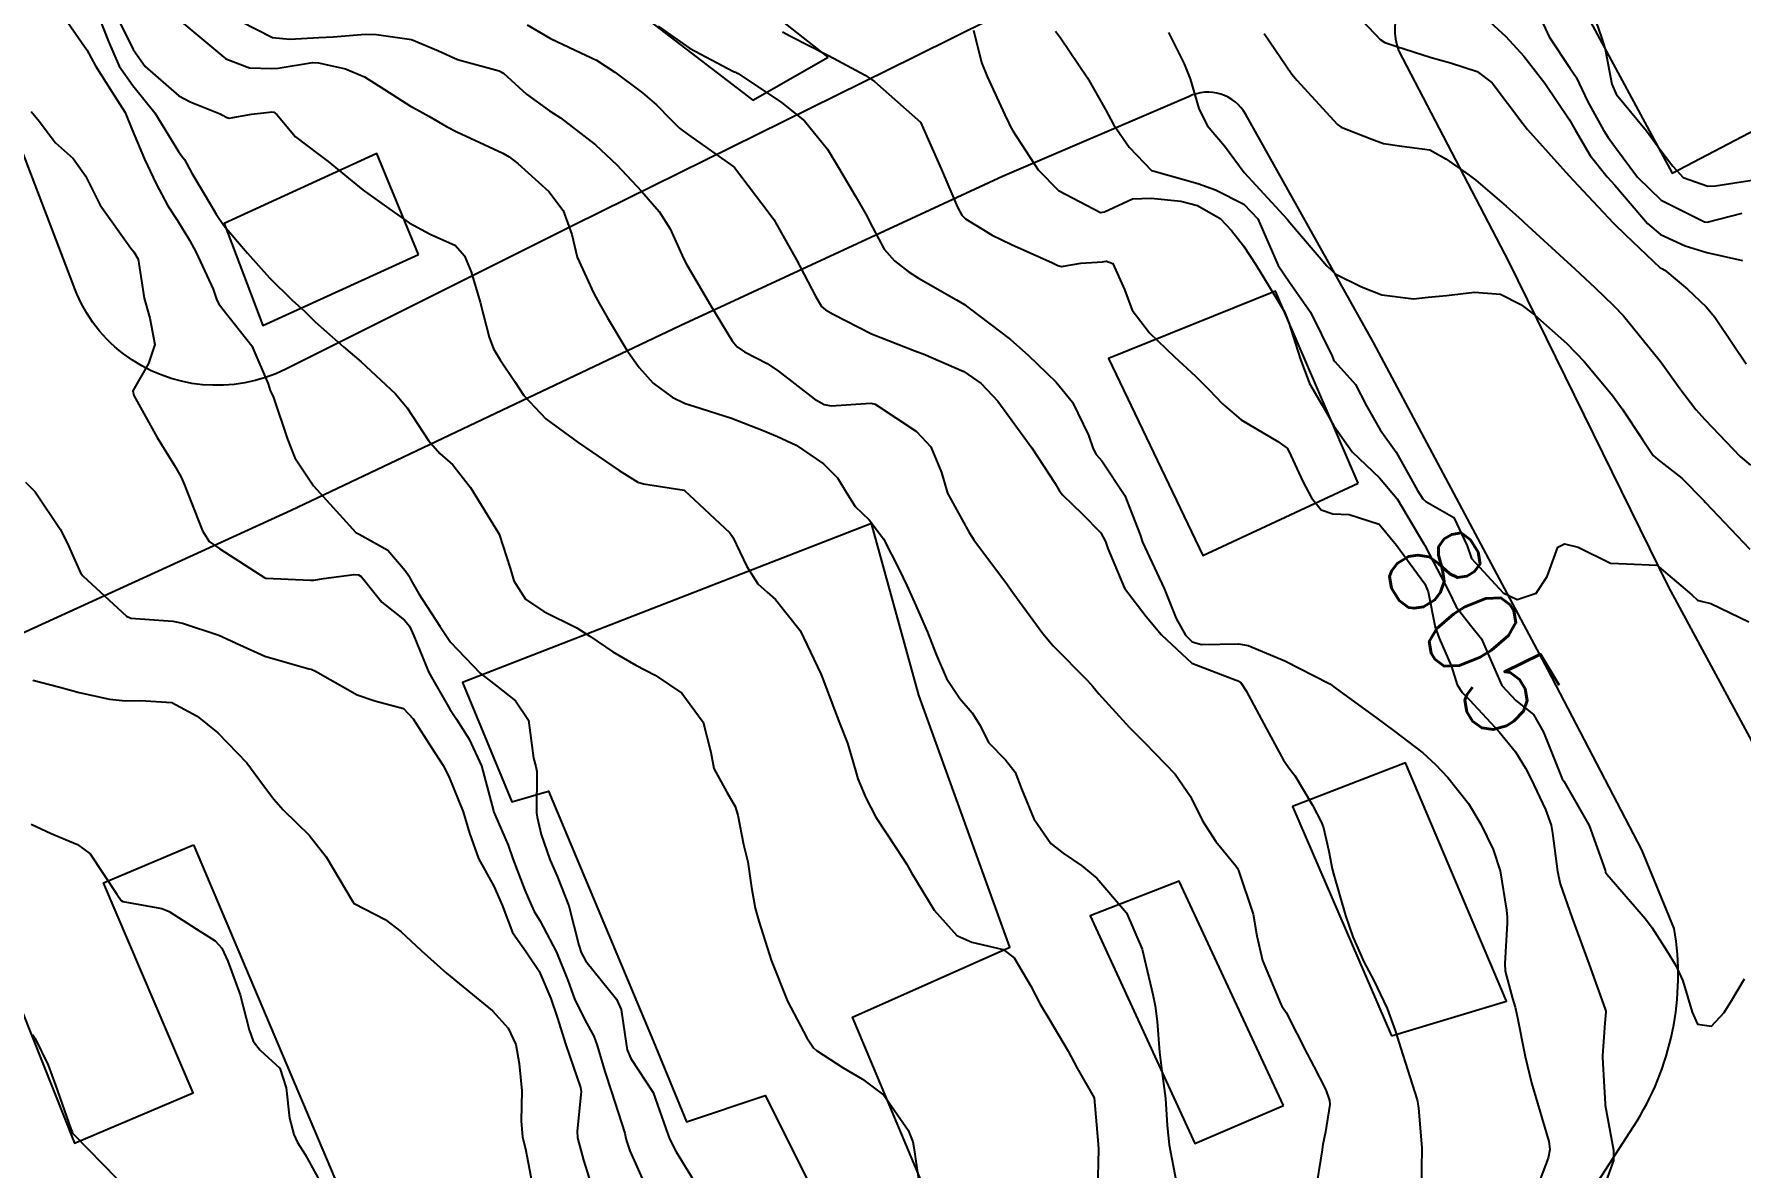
# Model space of a CAD drawing. Header units: metres. Extents: x 307586 to 320046, y 7427249 to 7434250.
# Drawn here: x 318896.8 to 318970.4, y 7428825.4 to 7428874.4 of the extents above; entities that cross this region are included whole.
import ezdxf
from ezdxf.enums import TextEntityAlignment as Align

# ---------------------------------------------------------------- set-up
doc = ezdxf.new("R2010")
doc.units = ezdxf.units.M
doc.header["$MEASUREMENT"] = 0
for name, color, linetype in [('Cotas', 45, 'Continuous'), ('Curvas de Nivel 1m', 11, 'Continuous'), ('Curvas de Nivel 5m', 15, 'Continuous'), ('Edificações', 30, 'Continuous'), ('Vias Primárias', 230, 'Continuous')]:
    doc.layers.add(name, color=color, linetype=linetype)
doc.styles.add('Style-STANDARD', font='STANDARD.shx')

msp = doc.modelspace()

# ---------------------------------------------------------------- linework, layer by layer
at = {"layer": 'Curvas de Nivel 1m', "flags": 128}
for points, elevation in [([(318961.335, 7428875.983), (318962.128, 7428874.249), (318963.029, 7428872.884), (318963.298, 7428872.508), (318963.426, 7428872.234), (318963.793, 7428871.446), (318964.478, 7428870.218), (318964.676, 7428869.901), (318964.986, 7428869.479), (318965.937, 7428868.2), (318966.958, 7428867.208), (318968.836, 7428866.271), (318968.944, 7428866.261), (318970.453, 7428866.65)], 799), ([(318898.101, 7428875.014), (318899.023, 7428873.695), (318899.406, 7428872.996), (318900.124, 7428871.867), (318900.673, 7428870.983), (318900.986, 7428870.241), (318901.509, 7428868.975), (318902.022, 7428867.904), (318902.526, 7428866.964), (318902.937, 7428866.332), (318903.461, 7428865.485), (318903.741, 7428864.948), (318904.473, 7428863.363), (318904.626, 7428862.934), (318904.703, 7428862.745), (318904.889, 7428862.498), (318906.148, 7428860.917), (318906.857, 7428859.28), (318906.94, 7428858.994), (318906.973, 7428858.908), (318907.074, 7428858.682), (318907.684, 7428856.897), (318908.007, 7428856.084), (318908.803, 7428854.88), (318910.629, 7428852.861), (318910.772, 7428852.794), (318912.015, 7428852.097), (318912.757, 7428851.218), (318912.918, 7428850.992), (318913.011, 7428850.827), (318913.353, 7428850.218), (318914.265, 7428848.815), (318914.723, 7428848.134), (318915.993, 7428846.797), (318916.697, 7428846.243), (318917.518, 7428845.605), (318918.084, 7428844.769), (318918.294, 7428843.13), (318918.402, 7428842.764), (318918.442, 7428842.554), (318918.434, 7428840.763), (318918.452, 7428840.584), (318918.624, 7428839.836), (318918.999, 7428838.756), (318919.315, 7428838.04), (318919.828, 7428836.748), (318920.257, 7428835.052), (318920.357, 7428834.742), (318920.557, 7428834.37), (318921.888, 7428832.72), (318922.09, 7428832.278), (318922.306, 7428830.713), (318922.339, 7428830.54), (318922.507, 7428830.158), (318923.467, 7428828.7), (318924.017, 7428827.147), (318924.173, 7428826.693), (318924.457, 7428826.134), (318925.345, 7428824.681)], 813), ([(318953.857, 7428875.154), (318954.643, 7428874.336), (318954.841, 7428874.133), (318955.04, 7428874.008), (318955.51, 7428873.853), (318957.033, 7428873.359), (318957.864, 7428873.13), (318959.028, 7428872.749), (318959.672, 7428872.274), (318960.997, 7428870.509), (318961.191, 7428870.258), (318962.973, 7428868.263), (318963.794, 7428867.394), (318964.906, 7428866.211), (318964.924, 7428866.191), (318964.943, 7428866.174), (318965.414, 7428865.729), (318966.924, 7428864.288), (318966.985, 7428864.25), (318967.125, 7428864.187), (318968.102, 7428863.36), (318968.907, 7428862.597), (318969.278, 7428862.156), (318970.102, 7428860.931), (318970.629, 7428860.142)], 801), ([(318964.042, 7428875.215), (318964.385, 7428874.22), (318964.546, 7428873.725), (318964.832, 7428872.213), (318965.017, 7428871.784), (318966.335, 7428870.197), (318966.984, 7428869.295), (318967.463, 7428868.668), (318967.906, 7428868.176), (318968.968, 7428867.813), (318969.307, 7428867.819), (318970.972, 7428868.085)], 798), ([(318899.584, 7428874.995), (318899.962, 7428874.057), (318900.419, 7428872.986), (318901.005, 7428872.15), (318901.956, 7428870.97), (318902.976, 7428869.309), (318903.121, 7428869.105), (318903.236, 7428868.956), (318903.551, 7428868.364), (318904.402, 7428866.938), (318904.602, 7428866.598), (318904.935, 7428866.108), (318905.963, 7428864.92), (318906.907, 7428863.85), (318907.879, 7428862.895), (318908.411, 7428862.41), (318908.884, 7428861.949), (318910.098, 7428860.868), (318910.867, 7428860.223), (318912.342, 7428858.845), (318912.844, 7428858.245), (318913.772, 7428856.826), (318914.264, 7428856.265), (318914.813, 7428855.777), (318915.581, 7428854.802), (318916.774, 7428852.865), (318916.816, 7428852.789), (318917.299, 7428851.323), (318917.445, 7428850.78), (318917.956, 7428849.983), (318918.74, 7428849.461), (318920.166, 7428848.746), (318920.728, 7428848.389), (318921.728, 7428847.715), (318922.709, 7428847.141), (318923.546, 7428846.702), (318924.695, 7428845.929), (318925.628, 7428844.681), (318925.951, 7428843.389), (318926.075, 7428842.676), (318926.643, 7428841.658), (318927.008, 7428841.036), (318927.121, 7428840.663), (318927.358, 7428839.397), (318927.552, 7428838.656), (318927.707, 7428837.543), (318927.865, 7428836.651), (318928.023, 7428836.094), (318928.485, 7428834.641), (318928.56, 7428834.414), (318929.263, 7428832.633), (318930.091, 7428831.051), (318930.382, 7428830.621), (318930.512, 7428830.51), (318931.668, 7428829.766), (318932.5, 7428829.277), (318933.411, 7428828.581), (318934.47, 7428827.066), (318934.665, 7428826.568), (318934.707, 7428826.321), (318934.965, 7428824.565)], 812), ([(318900.39, 7428874.987), (318901.024, 7428873.705), (318901.544, 7428872.975), (318903, 7428871.707), (318903.485, 7428871.44), (318904.777, 7428870.933), (318904.912, 7428870.851), (318904.992, 7428870.799), (318905.17, 7428870.749), (318906.125, 7428870.919), (318906.903, 7428871.002), (318906.994, 7428871.011), (318907.09, 7428871.005), (318907.221, 7428870.907), (318908.029, 7428869.94), (318908.976, 7428869.219), (318909.446, 7428868.875), (318910.954, 7428867.632), (318912.053, 7428866.849), (318912.937, 7428866.23), (318913.84, 7428865.735), (318914.927, 7428865.25), (318915.32, 7428864.806), (318915.61, 7428864.106), (318916, 7428862.799), (318916.383, 7428861.289), (318916.567, 7428860.793), (318916.868, 7428860.309), (318917.478, 7428859.399), (318917.883, 7428858.775), (318918.838, 7428857.763), (318920.225, 7428856.746), (318920.819, 7428856.34), (318922.003, 7428855.536), (318922.806, 7428855.038), (318923.045, 7428854.956), (318924.803, 7428854.69), (318926.776, 7428852.846), (318926.907, 7428852.668), (318927.5, 7428851.398), (318927.986, 7428850.652), (318928.386, 7428850.282), (318928.746, 7428849.968), (318929.804, 7428848.629), (318930.705, 7428846.764), (318930.758, 7428846.619), (318931.285, 7428845.208), (318931.519, 7428844.607), (318931.844, 7428843.776), (318932.193, 7428842.597), (318932.301, 7428842.239), (318932.645, 7428841.407), (318933.077, 7428840.586), (318933.969, 7428839.227), (318934.398, 7428838.572), (318934.607, 7428838.184), (318935.583, 7428836.56), (318936.572, 7428835.479), (318937.21, 7428835.181), (318938.566, 7428834.869), (318939.041, 7428834.515), (318939.746, 7428833.313), (318940.168, 7428832.504), (318940.534, 7428831.896), (318941.378, 7428830.487), (318941.767, 7428829.743), (318942.493, 7428828.47), (318942.67, 7428826.468), (318942.675, 7428826.254), (318942.635, 7428824.468)], 811), ([(318905.658, 7428874.924), (318907.033, 7428874.223), (318907.782, 7428874.149), (318909.033, 7428874.222), (318909.658, 7428874.25), (318911.035, 7428874.36), (318911.531, 7428874.359), (318913.032, 7428874.135), (318914.196, 7428873.652), (318915.02, 7428873.268), (318916.814, 7428872.792), (318917.012, 7428872.682), (318918.004, 7428871.776), (318918.996, 7428871.065), (318919.458, 7428870.755), (318920.981, 7428869.586), (318921.894, 7428868.731), (318922.956, 7428867.586), (318923.724, 7428866.708), (318924.196, 7428865.961), (318924.776, 7428864.692), (318924.919, 7428864.409), (318925.931, 7428862.68), (318926.877, 7428861.127), (318927.084, 7428860.875), (318927.407, 7428860.662), (318928.376, 7428860.156), (318928.865, 7428859.824), (318930.407, 7428858.624), (318930.849, 7428858.388), (318931.141, 7428858.325), (318932.851, 7428858.451), (318933.041, 7428858.406), (318934.833, 7428857.215), (318935.448, 7428856.564), (318935.913, 7428855.458), (318936.17, 7428854.556), (318936.792, 7428853.411), (318937.106, 7428852.865), (318937.307, 7428852.542), (318938.754, 7428850.599), (318938.817, 7428850.519), (318938.989, 7428850.279), (318940.273, 7428848.505), (318940.725, 7428847.974), (318942.208, 7428846.477), (318942.442, 7428846.216), (318942.697, 7428845.905), (318943.997, 7428844.457), (318944.676, 7428843.783), (318945.995, 7428842.437), (318946.648, 7428841.467), (318947.17, 7428840.422), (318947.738, 7428839.528), (318948.614, 7428838.486), (318948.671, 7428838.399), (318948.728, 7428838.282), (318949.349, 7428836.392), (318949.506, 7428835.458), (318949.754, 7428834.388), (318950.544, 7428832.51), (318950.593, 7428832.429), (318950.627, 7428832.379), (318950.773, 7428832.143), (318951.689, 7428830.362), (318951.972, 7428829.823), (318952.497, 7428828.807), (318952.653, 7428828.348), (318952.665, 7428828.174), (318952.473, 7428827.002), (318952.363, 7428826.453), (318952.353, 7428826.352), (318952.339, 7428826.229), (318952.035, 7428824.356)], 809), ([(318918.027, 7428874.775), (318919.034, 7428874.177), (318920.099, 7428873.677), (318921.021, 7428873.248), (318921.815, 7428872.732), (318923.004, 7428871.831), (318923.604, 7428871.316), (318924.207, 7428870.702), (318924.604, 7428870.31), (318924.986, 7428870.017), (318926.903, 7428868.671), (318926.972, 7428868.611), (318928.476, 7428866.647), (318928.667, 7428866.371), (318928.936, 7428865.906), (318929.643, 7428864.633), (318930.474, 7428863.057), (318930.731, 7428862.622), (318930.901, 7428862.474), (318931.229, 7428862.286), (318932.885, 7428861.43), (318934.75, 7428860.697), (318934.874, 7428860.656), (318935.117, 7428860.568), (318936.866, 7428859.811), (318937.614, 7428859.292), (318938.331, 7428858.528), (318938.843, 7428857.84), (318939.811, 7428856.51), (318940.808, 7428854.983), (318940.99, 7428854.682), (318941.134, 7428854.495), (318941.982, 7428853.67), (318942.787, 7428852.847), (318942.983, 7428852.468), (318943.079, 7428852.167), (318943.805, 7428850.459), (318944.741, 7428849.237), (318945.396, 7428848.443), (318946.715, 7428847.228), (318948.619, 7428846.486), (318948.704, 7428846.467), (318948.813, 7428846.399), (318949.059, 7428846.037), (318949.935, 7428844.387), (318950.669, 7428843.036), (318950.938, 7428842.648), (318951.149, 7428842.373), (318951.91, 7428841.095), (318952.305, 7428840.355), (318952.396, 7428840.119), (318952.621, 7428839.116), (318952.768, 7428838.348), (318952.817, 7428838.141), (318953.337, 7428836.342), (318953.655, 7428835.42), (318954.131, 7428834.334), (318954.555, 7428833.535), (318955.132, 7428832.324), (318955.479, 7428831.37), (318955.815, 7428830.317), (318956.428, 7428828.376), (318956.444, 7428828.31), (318956.489, 7428828.024), (318956.629, 7428826.308), (318956.603, 7428824.466)], 808), ([(318923.675, 7428874.711), (318925.029, 7428873.767), (318926.933, 7428872.761), (318927.023, 7428872.724), (318927.059, 7428872.705), (318927.128, 7428872.668), (318929.005, 7428871.421), (318929.992, 7428870.63), (318930.981, 7428869.406), (318931.466, 7428868.615), (318932.214, 7428867.348), (318932.645, 7428866.603), (318932.937, 7428866.015), (318933.426, 7428865.09), (318933.875, 7428864.586), (318934.471, 7428864.129), (318934.916, 7428863.836), (318936.552, 7428862.908), (318936.904, 7428862.701), (318936.991, 7428862.636), (318937.104, 7428862.547), (318938.883, 7428861.191), (318939.652, 7428860.512), (318940.861, 7428859.352), (318941.556, 7428858.493), (318942.245, 7428857.065), (318942.452, 7428856.476), (318942.582, 7428856.235), (318942.818, 7428855.954), (318943.812, 7428854.46), (318944.476, 7428852.763), (318944.581, 7428852.452), (318944.776, 7428852.014), (318945.516, 7428850.442), (318946.028, 7428849.15), (318946.433, 7428848.433), (318946.729, 7428848.145), (318947.127, 7428848.024), (318948.728, 7428848.052), (318949.14, 7428847.983), (318950.717, 7428847.329), (318952.637, 7428846.351), (318952.679, 7428846.326), (318952.702, 7428846.301), (318952.894, 7428846.155), (318954.688, 7428844.849), (318955.409, 7428844.323), (318956.673, 7428843.358), (318957.224, 7428842.857), (318957.754, 7428842.294), (318958.646, 7428841.167), (318959.184, 7428840.274), (318959.706, 7428839.186), (318960.01, 7428838.266), (318960.29, 7428836.56), (318960.322, 7428836.263), (318960.322, 7428836.005), (318960.208, 7428834.264), (318960.235, 7428833.938), (318960.548, 7428832.751), (318960.665, 7428832.379), (318960.695, 7428832.258), (318960.727, 7428832.07), (318961.094, 7428830.251), (318961.371, 7428829.117), (318961.63, 7428828.243), (318962.12, 7428826.583), (318962.152, 7428826.235), (318962.091, 7428825.867), (318961.46, 7428824.245)], 807), ([(318929.041, 7428874.471), (318929.39, 7428874.286), (318931.031, 7428873.443), (318932.618, 7428872.604), (318933.019, 7428872.325), (318934.993, 7428870.57), (318935.891, 7428868.561), (318936.594, 7428866.908), (318936.782, 7428866.552), (318936.941, 7428866.392), (318938.096, 7428865.694), (318938.931, 7428865.286), (318940.696, 7428864.502), (318940.922, 7428864.386), (318941.084, 7428864.335), (318941.914, 7428864.49), (318942.858, 7428864.546), (318942.924, 7428864.556), (318943.024, 7428864.578), (318943.3, 7428864.474), (318943.8, 7428863.355), (318944.133, 7428862.462), (318944.888, 7428861.476), (318945.966, 7428860.439), (318946.865, 7428859.607), (318947.458, 7428859.02), (318948.038, 7428858.412), (318948.843, 7428857.732), (318950.422, 7428856.791), (318950.825, 7428856.508), (318950.899, 7428856.379), (318951.502, 7428855.062), (318951.874, 7428854.364), (318952.287, 7428853.847), (318952.796, 7428853.663), (318953.501, 7428853.638), (318954.792, 7428853.223), (318955.539, 7428852.322), (318956.758, 7428850.641), (318956.904, 7428850.308), (318957.205, 7428848.771), (318957.374, 7428848.3), (318957.92, 7428847.087), (318958.162, 7428846.288), (318958.368, 7428845.953), (318958.697, 7428845.641), (318959.976, 7428844.267), (318960.674, 7428843.394), (318961.11, 7428842.696), (318961.336, 7428842.25), (318961.971, 7428840.912), (318962.211, 7428840.236), (318962.277, 7428839.883), (318962.486, 7428838.232), (318962.605, 7428837.697), (318963.115, 7428836.225), (318963.435, 7428835.361), (318963.85, 7428834.217), (318964.544, 7428832.29), (318964.568, 7428832.21), (318964.57, 7428832.182), (318964.535, 7428831.687), (318964.427, 7428830.298), (318964.427, 7428830.211), (318964.5, 7428828.943), (318964.538, 7428828.21), (318964.546, 7428828.155), (318964.9, 7428826.206), (318964.897, 7428825.767), (318964.446, 7428824.481)], 806), ([(318940.822, 7428874.502), (318941.04, 7428874.215), (318942.209, 7428872.488), (318943.002, 7428871.09), (318943.33, 7428870.475), (318944.011, 7428869.493), (318944.973, 7428868.49), (318945.077, 7428868.449), (318946.965, 7428867.919), (318947.734, 7428867.645), (318948.952, 7428867.026), (318949.552, 7428866.394), (318950.045, 7428865.276), (318950.432, 7428864.385), (318950.916, 7428863.668), (318951.829, 7428862.371), (318952.764, 7428860.472), (318952.801, 7428860.361), (318952.822, 7428860.31), (318952.872, 7428860.246), (318953.764, 7428859.243), (318954.249, 7428858.336), (318954.837, 7428857.295), (318955.52, 7428856.323), (318956.441, 7428854.679), (318956.681, 7428854.311), (318956.802, 7428854.202), (318958.009, 7428853.506), (318958.593, 7428852.283), (318958.775, 7428851.747), (318960.147, 7428850.266), (318960.75, 7428849.968), (318961.561, 7428850.248), (318962.039, 7428850.965), (318962.499, 7428852.234), (318962.784, 7428852.374), (318963.372, 7428852.224), (318964.773, 7428851.546), (318965.465, 7428851.511), (318966.772, 7428851.46), (318968.285, 7428850.167), (318968.531, 7428849.943), (318968.75, 7428849.889), (318969.108, 7428849.798), (318970.742, 7428849.015)], 804), ([(318945.705, 7428874.443), (318946.381, 7428873.085), (318946.633, 7428872.434), (318947.004, 7428871.16), (318947.377, 7428870.424), (318948.119, 7428869.548), (318948.973, 7428868.4), (318950.824, 7428866.381), (318950.942, 7428866.243), (318952.531, 7428864.364), (318952.919, 7428864.014), (318954.031, 7428863.46), (318954.911, 7428863.115), (318956.275, 7428862.95), (318956.91, 7428863.012), (318957.702, 7428863.089), (318958.912, 7428863.233), (318960.031, 7428863.149), (318960.907, 7428862.701), (318961.495, 7428862.254), (318962.885, 7428861.02), (318963.657, 7428860.222), (318964.859, 7428858.772), (318965.274, 7428858.206), (318966.156, 7428856.874), (318966.622, 7428856.192), (318966.821, 7428856.01), (318967.851, 7428855.212), (318968.804, 7428854.242), (318968.877, 7428854.159), (318970.783, 7428852.14)], 803), ([(318949.829, 7428874.392), (318951.026, 7428872.644), (318951.235, 7428872.378), (318952.994, 7428870.464), (318953.156, 7428870.358), (318954.48, 7428869.83), (318954.986, 7428869.656), (318955.777, 7428869.53), (318956.984, 7428869.381), (318957.668, 7428868.988), (318958.677, 7428868.284), (318958.97, 7428868.074), (318960.272, 7428866.948), (318960.944, 7428866.338), (318961.03, 7428866.259), (318962.926, 7428864.529), (318963.074, 7428864.388), (318963.23, 7428864.235), (318964.112, 7428863.419), (318964.907, 7428862.659), (318965.329, 7428862.206), (318966.875, 7428860.317), (318966.969, 7428860.189), (318967.767, 7428859.082), (318968.456, 7428858.166), (318968.847, 7428857.733), (318970.368, 7428856.145), (318970.819, 7428855.769)], 802), ([(318896.628, 7428871.034), (318896.989, 7428870.593), (318897.659, 7428869.699), (318898.439, 7428869.008), (318898.962, 7428868.255), (318899.598, 7428866.993), (318900.924, 7428865.133), (318901.048, 7428864.979), (318901.237, 7428864.658), (318901.496, 7428862.974), (318901.743, 7428862.113), (318901.958, 7428860.969), (318901.68, 7428860.157), (318901.013, 7428858.978), (318901.057, 7428858.771), (318902.057, 7428856.968), (318902.811, 7428855.751), (318903.099, 7428855.248), (318903.226, 7428854.954), (318903.52, 7428854.221), (318904.014, 7428852.941), (318904.309, 7428852.477), (318904.765, 7428852.16), (318906.701, 7428850.911), (318906.753, 7428850.892), (318908.672, 7428850.801), (318908.752, 7428850.804), (318908.821, 7428850.811), (318909.243, 7428850.875), (318910.56, 7428851.056), (318910.755, 7428851.032), (318910.866, 7428850.971), (318910.952, 7428850.857), (318911.75, 7428849.852), (318912.735, 7428849.084), (318912.956, 7428848.828), (318913.143, 7428848.409), (318913.788, 7428846.819), (318914.687, 7428845.243), (318914.978, 7428844.807), (318915.522, 7428843.949), (318916.062, 7428842.796), (318916.578, 7428840.846), (318916.593, 7428840.79), (318916.632, 7428840.696), (318917.202, 7428839.364), (318917.405, 7428838.778), (318917.931, 7428837.432), (318918.212, 7428836.766), (318918.332, 7428836.515), (318918.577, 7428836.119), (318919.293, 7428834.753), (318919.796, 7428833.496), (318920.075, 7428832.745), (318920.524, 7428831.803), (318920.906, 7428831.123), (318921.051, 7428830.732), (318921.379, 7428829.604), (318921.67, 7428828.722), (318922.238, 7428826.942), (318922.288, 7428826.713), (318922.321, 7428826.571), (318922.458, 7428826.179), (318923.119, 7428824.703)], 814), ([(318896.698, 7428846.498), (318897.866, 7428846.184), (318898.692, 7428845.958), (318900.002, 7428845.675), (318900.689, 7428845.595), (318901.335, 7428845.616), (318902.689, 7428845.521), (318903.785, 7428844.939), (318904.672, 7428844.223), (318905.93, 7428842.917), (318906.643, 7428841.952), (318907.097, 7428841.363), (318907.503, 7428840.897), (318908.077, 7428840.338), (318908.622, 7428839.807), (318909.35, 7428838.873), (318910.485, 7428836.961), (318910.549, 7428836.86), (318910.583, 7428836.833), (318911.895, 7428836.16), (318912.571, 7428835.642), (318913.453, 7428834.821), (318914.548, 7428833.844), (318915.833, 7428832.797), (318916.527, 7428832.226), (318917.213, 7428831.472), (318917.531, 7428830.775), (318917.682, 7428829.949), (318917.799, 7428828.77), (318917.769, 7428827.475), (318917.832, 7428826.769), (318917.958, 7428826.268), (318918.238, 7428824.763)], 816), ([(318896.625, 7428840.284), (318897.482, 7428839.878), (318898.617, 7428839.393), (318899.168, 7428838.994), (318900.32, 7428837.25), (318900.507, 7428836.981), (318900.582, 7428836.933), (318902.256, 7428836.631), (318902.578, 7428836.504), (318903.748, 7428835.762), (318904.566, 7428835.249), (318904.846, 7428834.927), (318905.11, 7428834.369), (318905.636, 7428832.919), (318906.032, 7428831.401), (318906.199, 7428830.913), (318906.509, 7428830.526), (318907.352, 7428829.748), (318907.625, 7428828.893), (318907.77, 7428827.594), (318907.954, 7428826.888), (318908.112, 7428826.537), (318908.454, 7428826.019), (318909.079, 7428824.874)], 817), ([(318896.688, 7428831.201), (318896.801, 7428831.026), (318897.355, 7428829.871), (318897.676, 7428829.012), (318898.336, 7428827.131), (318898.387, 7428827.001), (318898.412, 7428826.95), (318898.462, 7428826.889), (318900.318, 7428824.981)], 818)]:
    msp.add_lwpolyline(points, dxfattribs=dict(at, elevation=elevation))
at = {"layer": 'Curvas de Nivel 5m', "flags": 128}
for points, elevation in [([(318959.054, 7428875.368), (318960.251, 7428874.268), (318961.035, 7428873.42), (318961.936, 7428872.251), (318962.999, 7428870.669), (318963.246, 7428870.236), (318963.89, 7428869.135), (318964.636, 7428868.215), (318964.967, 7428867.848), (318966.364, 7428866.196), (318966.938, 7428865.718), (318967.995, 7428865.236), (318968.931, 7428864.948), (318970.477, 7428864.595)], 800), ([(318903.043, 7428874.96), (318905.018, 7428873.3), (318906.051, 7428872.92), (318907.013, 7428872.882), (318907.282, 7428872.906), (318908.762, 7428873.139), (318909.017, 7428873.135), (318910.188, 7428872.868), (318911.01, 7428872.52), (318911.877, 7428871.978), (318912.997, 7428871.267), (318913.27, 7428871.11), (318913.788, 7428870.828), (318914.552, 7428870.38), (318914.986, 7428870.153), (318916.17, 7428869.609), (318916.977, 7428869.232), (318917.257, 7428869.067), (318917.63, 7428868.78), (318918.955, 7428867.577), (318919.582, 7428866.754), (318919.953, 7428865.729), (318920.191, 7428864.747), (318920.899, 7428863.178), (318921.152, 7428862.737), (318921.5, 7428862.121), (318922.333, 7428860.725), (318922.865, 7428859.976), (318923.459, 7428859.311), (318924.287, 7428858.698), (318924.849, 7428858.435), (318925.225, 7428858.308), (318926.84, 7428857.803), (318928.214, 7428857.267), (318928.828, 7428857.007), (318929.628, 7428856.632), (318930.815, 7428855.819), (318931.413, 7428855.218), (318931.789, 7428854.605), (318932.181, 7428853.984), (318932.791, 7428853.403), (318933.401, 7428852.584), (318934.08, 7428851.26), (318934.404, 7428850.573), (318934.746, 7428849.837), (318935.301, 7428848.564), (318935.676, 7428847.603), (318936.119, 7428846.556), (318936.694, 7428845.705), (318937.231, 7428845.085), (318937.576, 7428844.537), (318937.938, 7428843.794), (318938.668, 7428843.052), (318939.079, 7428842.516), (318939.363, 7428841.802), (318939.892, 7428840.507), (318940.622, 7428839.438), (318941.15, 7428839.024), (318941.968, 7428838.48), (318942.605, 7428837.949), (318943.896, 7428836.457), (318944.567, 7428834.876), (318944.665, 7428834.449), (318945.024, 7428832.922), (318945.12, 7428832.444), (318945.211, 7428831.764), (318945.309, 7428830.442), (318945.423, 7428829.522), (318945.57, 7428828.439), (318945.638, 7428827.275), (318945.729, 7428826.437), (318946.028, 7428824.853)], 810), ([(318937.284, 7428874.546), (318937.639, 7428873.15), (318937.873, 7428872.537), (318938.633, 7428870.891), (318938.81, 7428870.523), (318938.872, 7428870.402), (318938.99, 7428870.198), (318940.08, 7428868.509), (318940.96, 7428867.619), (318942.761, 7428866.666), (318942.946, 7428866.705), (318944.15, 7428867.267), (318944.956, 7428867.296), (318946.23, 7428867.161), (318946.951, 7428866.977), (318947.927, 7428866.415), (318948.425, 7428865.895), (318948.931, 7428865.24), (318949.479, 7428864.394), (318950.401, 7428862.892), (318950.708, 7428862.382), (318950.896, 7428861.908), (318951.386, 7428860.375), (318951.786, 7428859.295), (318952.333, 7428858.358), (318952.84, 7428857.472), (318953.631, 7428856.342), (318954.812, 7428855.223), (318955.57, 7428854.322), (318956.725, 7428852.369), (318956.76, 7428852.31), (318956.782, 7428852.269), (318957.813, 7428850.294), (318958.12, 7428849.662), (318958.739, 7428848.858), (318959.205, 7428848.275), (318959.578, 7428847.413), (318960.084, 7428846.266), (318960.696, 7428845.613), (318961.452, 7428845.01), (318961.886, 7428844.242), (318962.108, 7428843.669), (318962.664, 7428842.3), (318962.694, 7428842.23), (318962.759, 7428842.131), (318963.853, 7428840.218), (318964.538, 7428838.286), (318964.559, 7428838.211), (318964.612, 7428838.117), (318966.282, 7428836.193), (318966.579, 7428835.798), (318967.203, 7428834.815), (318967.593, 7428834.175), (318967.901, 7428833.514), (318968.302, 7428832.164), (318968.535, 7428831.642), (318969.129, 7428831.559), (318969.686, 7428832.149), (318970.013, 7428832.681), (318970.558, 7428833.604)], 805), ([(318896.379, 7428855.034), (318896.797, 7428854.618), (318897.877, 7428853.013), (318898.175, 7428852.417), (318898.754, 7428851.128), (318898.849, 7428850.999), (318900.736, 7428849.246), (318900.923, 7428849.167), (318902.734, 7428849.038), (318902.814, 7428849.029), (318903.153, 7428848.946), (318904.725, 7428848.426), (318905.623, 7428848.017), (318906.712, 7428847.53), (318908.599, 7428846.987), (318908.704, 7428846.965), (318908.898, 7428846.878), (318910.693, 7428845.855), (318911.447, 7428845.605), (318912.687, 7428845.268), (318913.105, 7428844.826), (318913.899, 7428843.583), (318914.4, 7428842.813), (318914.648, 7428842.329), (318915.258, 7428840.804), (318915.543, 7428839.882), (318915.929, 7428838.797), (318916.595, 7428837.601), (318916.953, 7428836.784), (318917.4, 7428835.606), (318917.977, 7428834.769), (318918.55, 7428833.931), (318919.052, 7428832.755), (318919.325, 7428831.951), (318919.691, 7428830.748), (318920.324, 7428828.912), (318920.354, 7428828.741), (318920.183, 7428827.027), (318920.198, 7428826.743), (318920.453, 7428825.778), (318920.706, 7428824.997)], 815)]:
    msp.add_lwpolyline(points, dxfattribs=dict(at, elevation=elevation))
at = {"layer": 'Edificações'}
for points in [[(318981.9, 7428868.529), (318991.028, 7428873.706), (318988.398, 7428878.032), (318986, 7428877.105), (318983.138, 7428883.286), (318979.967, 7428882.436), (318978.574, 7428884.909), (318962.64, 7428877.26), (318967.436, 7428868.374), (318978.606, 7428874.229), (318981.9, 7428868.529)], [(318931.012, 7428873.369), (318920.896, 7428881.352), (318918.66, 7428878.505), (318927.77, 7428871.526), (318931.012, 7428873.369)], [(318913.334, 7428864.864), (318911.546, 7428869.219), (318904.95, 7428866.204), (318906.627, 7428861.794), (318913.334, 7428864.864)], [(318953.883, 7428854.994), (318950.317, 7428863.281), (318943.113, 7428860.373), (318947.188, 7428851.868), (318953.883, 7428854.994)], [(318932.892, 7428853.247), (318915.243, 7428846.392), (318917.358, 7428841.247), (318918.941, 7428841.699), (318923.467, 7428830.926), (318924.904, 7428827.438), (318928.298, 7428828.568), (318931.543, 7428822.082), (318935.389, 7428824.041), (318932.071, 7428831.951), (318938.858, 7428834.964), (318934.934, 7428845.85), (318932.892, 7428853.247)], [(318903.634, 7428839.392), (318912.157, 7428819.249), (318907.894, 7428817.711), (318915.732, 7428799.983), (318910.938, 7428797.778), (318901.198, 7428820.657), (318896.099, 7428818.757), (318899.6, 7428810.624), (318895.719, 7428809.256), (318890.151, 7428821.059), (318882.77, 7428839.454), (318891.547, 7428843.641), (318892.057, 7428842.651), (318898.495, 7428826.514), (318903.609, 7428828.682), (318899.748, 7428837.752), (318903.634, 7428839.392)], [(318955.326, 7428831.144), (318960.281, 7428832.644), (318955.926, 7428842.919), (318951.046, 7428841.044), (318955.326, 7428831.144)], [(318950.661, 7428828.141), (318946.156, 7428837.816), (318942.327, 7428836.316), (318946.832, 7428826.491), (318950.661, 7428828.141)]]:
    msp.add_lwpolyline(points, dxfattribs=at)
at = {"layer": 'Vias Primárias'}
msp.add_lwpolyline([(318970.887, 7428891.118), (318954.489, 7428883.184), (318934.786, 7428873.402), (318920.039, 7428866.12), (318907.607, 7428859.912, -0.285951), (318900.605, 7428860.572, -0.149585), (318898.425, 7428863.608), (318894.857, 7428872.912), (318889.965, 7428887.063), (318884.412, 7428902.657), (318878.195, 7428919.988), (318872.179, 7428936.913), (318865.569, 7428955.424), (318858.956, 7428974.01), (318855.053, 7428985.003, -0.515847), (318858.752, 7428990.282), (318873.814, 7428996.287), (318902.77, 7429006.546), (318915.394, 7429011.415)], format="xyb", dxfattribs=at)
msp.add_lwpolyline([(318970.887, 7428891.118), (318954.489, 7428883.184), (318934.786, 7428873.402), (318920.039, 7428866.12), (318907.607, 7428859.912, -0.285951), (318900.605, 7428860.572, -0.149585), (318898.425, 7428863.608), (318894.857, 7428872.912), (318889.965, 7428887.063), (318884.412, 7428902.657), (318878.195, 7428919.988), (318872.179, 7428936.913), (318865.569, 7428955.424), (318858.956, 7428974.01), (318855.053, 7428985.003, -0.515847), (318858.752, 7428990.282), (318873.814, 7428996.287), (318902.77, 7429006.546), (318915.394, 7429011.415)], format="xyb", dxfattribs=at)
for points, elevation in [([(318976.491, 7428886.214), (318961.616, 7428879.235), (318957.006, 7428877.031, 0.385867), (318955.629, 7428873.663), (318960.377, 7428864.557), (318967.268, 7428850.531), (318973.116, 7428839.69, -0.156604)], 782.432), ([(318976.491, 7428886.214), (318961.616, 7428879.235), (318957.006, 7428877.031, 0.385867), (318955.629, 7428873.663), (318960.377, 7428864.557), (318967.268, 7428850.531), (318973.116, 7428839.69, -0.156604)], 782.432), ([(318924.342, 7428767.669), (318934.892, 7428781.978), (318947.02, 7428799.915), (318956.698, 7428813.204), (318965.771, 7428827.234, 0.188134), (318967.522, 7428835.782), (318966.133, 7428839.174), (318962.064, 7428846.957), (318954.547, 7428861.061), (318949.038, 7428870.899, 0.398133), (318946.569, 7428871.67), (318938.542, 7428868.227), (318924.636, 7428861.783), (318907.846, 7428853.812), (318892.86, 7428846.962), (318878.231, 7428840.266), (318862.472, 7428832.696), (318849.181, 7428826.724), (318837.185, 7428821.122)], 810.141), ([(318924.342, 7428767.669), (318934.892, 7428781.978), (318947.02, 7428799.915), (318956.698, 7428813.204), (318965.771, 7428827.234, 0.188134), (318967.522, 7428835.782), (318966.133, 7428839.174), (318962.064, 7428846.957), (318954.547, 7428861.061), (318949.038, 7428870.899, 0.398133), (318946.569, 7428871.67), (318938.542, 7428868.227), (318924.636, 7428861.783), (318907.846, 7428853.812), (318892.86, 7428846.962), (318878.231, 7428840.266), (318862.472, 7428832.696), (318849.181, 7428826.724), (318837.185, 7428821.122)], 810.141)]:
    msp.add_lwpolyline(points, format="xyb", dxfattribs=dict(at, elevation=elevation))

# ---------------------------------------------------------------- texts
at = {"layer": 'Cotas', "style": 'Style-STANDARD'}
msp.add_text('805', height=4, rotation=301.37305, dxfattribs=at).set_placement((318958.821, 7428848.57, 805), align=Align.MIDDLE_CENTER)

doc.saveas('drawing.dxf')
